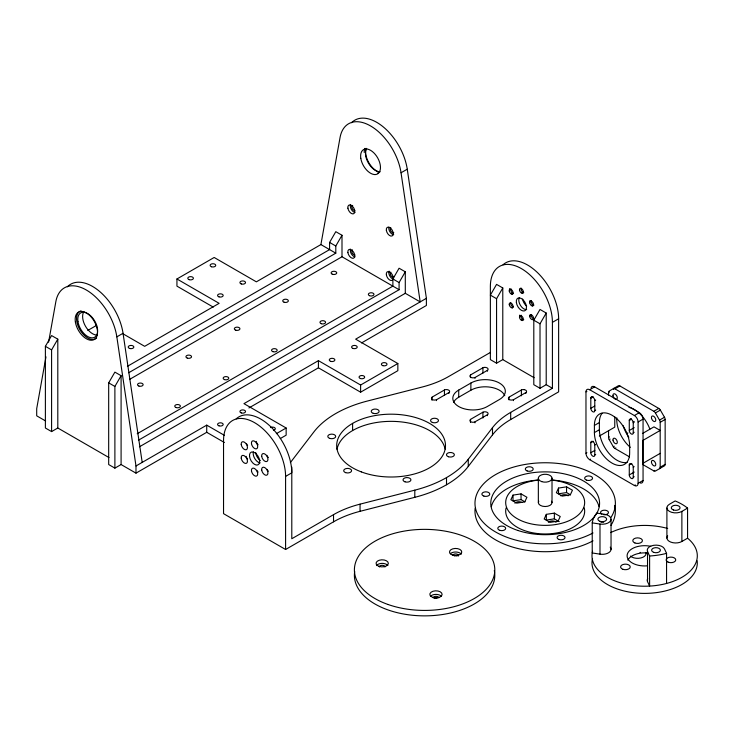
<?xml version="1.0" encoding="UTF-8"?>
<svg xmlns="http://www.w3.org/2000/svg" width="734" height="734" viewBox="0 0 734 734"><rect width="100%" height="100%" fill="white"/><g stroke="black" fill="none" stroke-linecap="round" stroke-linejoin="round"><path stroke-width="1.1" d="M45.967 356.843L36.7 408.664L36.7 415.829L45.636 420.986M48.591 342.2L55.848 301.646A43.875 25.332 60 0 1 86.346 290.022A43.875 25.332 60 0 1 116.834 336.86L135.983 465.98L135.983 473.146L121.092 464.549L114.889 468.136L108.678 464.549L108.678 382.864L114.889 372.12L121.092 375.698L121.092 464.549M213.245 307.096L176.94 286.141L176.94 278.975L214.172 257.478L256.368 281.838L320.905 244.578L340.044 137.561A43.875 25.332 60 0 1 370.542 125.936A43.875 25.332 60 0 1 401.039 172.774L420.187 301.903L405.296 293.306L139.451 446.786M513.02 495.12L510.864 499.753L516.745 503.139L524.773 501.9L526.92 497.267L521.048 493.872L513.02 495.12L513.02 500.845L521.048 499.606L524.966 501.863M546.335 514.351L544.188 518.984L550.06 522.379L558.088 521.14L560.235 516.497L554.363 513.112L546.335 514.351L546.335 520.085L554.363 518.846L559.262 521.672M558.528 488.073L556.381 492.707L562.253 496.101L570.281 494.863L572.437 490.22L566.556 486.835L558.528 488.073L558.528 493.808L566.556 492.569L570.474 494.826M57.803 428.005L51.591 431.592L45.389 428.005L45.389 346.32L51.591 335.576L57.803 339.163L57.803 428.005L108.981 457.557M51.591 431.592L51.591 349.907L57.803 339.163M114.889 468.136L114.889 386.451L121.092 375.698M127.422 366.312L329.594 249.597L329.594 242.431L335.796 231.678L341.998 235.265L341.998 256.762L129.67 379.35M128.679 372.753L335.796 253.175L335.796 246.009L341.998 235.265M137.203 433.748L392.883 286.141L392.883 278.975L399.085 268.222L405.296 271.809L405.296 293.306M138.46 440.198L399.085 289.719L399.085 282.553L405.296 271.809M496.569 298.71L502.781 287.967L496.569 284.379L490.367 295.123L496.569 298.71L496.569 363.202L502.781 359.614L534.132 377.716M546.215 384.689L540.013 388.277L533.801 384.689L533.801 320.207L540.013 309.454L546.215 313.042L546.215 384.689L552.418 388.277L552.418 322.354A43.875 25.332 60 0 0 521.397 268.616A43.875 25.332 60 0 0 490.367 286.526L490.367 359.614L496.569 363.202M540.013 388.277L540.013 323.786L546.215 313.042M290.361 462.613L313.904 431.904A104.925 60.583 0 0 1 367.367 401.039L422.114 387.047A87.759 50.664 0 0 0 448.63 376.542L490.367 352.448M291.793 467.09L291.793 538.747L333.53 514.653A87.759 50.664 0 0 1 360.055 504.148L414.802 490.156A104.925 60.583 0 0 0 468.255 459.291L492.496 427.683A87.759 50.664 0 0 1 510.69 412.37L552.418 388.277M285.59 549.491L285.59 476.403A43.875 25.332 60 0 0 254.57 422.665A43.875 25.332 60 0 0 223.54 440.583L223.54 513.662L285.59 549.491L333.53 521.819A87.759 50.664 0 0 1 360.055 511.314L414.802 497.322A104.925 60.583 0 0 0 468.255 466.457L492.496 434.849A87.759 50.664 0 0 1 510.69 419.536L558.629 391.855L558.629 318.776A43.875 25.332 60 0 0 537.618 272.736A43.875 25.332 60 0 0 503.038 264.781M87.777 330.447L96.594 325.355M116.834 336.86L123.046 333.273A43.875 25.332 60 0 0 99.283 291.178A43.875 25.332 60 0 0 67.345 286.82M401.039 172.774L407.251 169.196A43.875 25.332 60 0 0 383.487 127.092A43.875 25.332 60 0 0 351.549 122.734M135.983 465.98L206.722 425.142L224.393 435.335M248.918 407.948L318.418 367.817L360.614 392.185L397.846 370.688L397.846 363.523L360.614 385.02L318.418 360.651L243.954 403.645L286.15 428.005L286.15 435.17L280.278 438.565M407.251 169.196L426.39 298.316L355.651 339.163L397.846 363.523M135.983 473.146L206.722 432.308L224.393 442.501M361.55 342.925L426.39 305.482L426.39 298.316M276.351 433.666L286.15 428.005M285.59 476.403L291.793 472.824A43.875 25.332 60 0 0 270.791 426.784A43.875 25.332 60 0 0 236.21 418.839M552.418 322.354L558.629 318.776M484.082 367.404A2.56 1.477 0 0 0 482.917 367.78L470.512 374.946L470.512 377.634M444.446 389.993A2.56 1.477 0 0 1 445.611 389.616L447.125 389.616A3.459 2 0 0 1 449.557 391.029L449.575 391.901A2.56 1.477 0 0 1 448.914 392.58L436.501 399.736L436.501 400.636M484.082 367.404L485.596 367.404A3.459 2 0 0 1 488.027 368.817L488.046 369.688A2.56 1.477 0 0 1 487.385 370.367L474.981 377.524L474.981 378.423M458.722 390.066L470.879 383.047A20.185 11.652 0 0 1 499.423 383.047A20.185 11.652 0 0 1 499.423 399.525L487.266 406.544A20.185 11.652 0 0 1 458.722 406.544A20.185 11.652 0 0 1 458.722 390.066L458.722 397.232A20.185 11.652 0 0 0 453.557 402.324M458.722 397.232L470.879 390.213A20.185 11.652 0 0 1 490.615 387.231A20.185 11.652 0 0 1 504.772 395.709M470.622 419.426A3.028 1.743 0 0 0 470.833 421.766A3.028 1.743 0 0 0 474.88 421.885L487.385 414.783A2.56 1.477 0 0 0 488.046 414.114L488.037 413.242A3.459 2 0 0 0 485.596 411.838L484.082 411.829A2.56 1.477 0 0 0 482.917 412.205L470.512 419.371L470.512 422.509M524.067 389.626A3.459 2 0 0 1 526.507 391.029L526.526 391.901A2.56 1.477 0 0 1 525.865 392.58L513.451 399.736L513.451 400.636M635.295 484.926L634.369 485.468L589.686 459.677A5.266 3.037 60 0 1 585.971 453.227L585.971 391.892L586.897 391.35M585.971 391.892A5.266 3.037 60 0 1 589.686 389.736L594.659 386.873L639.332 412.664A5.266 3.037 60 0 1 643.057 419.114L643.057 480.449A5.266 3.037 60 0 1 640.36 483.027M590.907 397.608L592.457 396.709M595.705 410.049L594.779 410.59A2.808 1.624 60 0 1 592.797 411.737A2.808 1.624 60 0 1 590.806 408.297L590.806 398.268L593.292 396.837M608.55 395.048L608.55 392.507L609.486 391.965M613.34 388.671A3.156 1.826 60 0 1 614.918 388.827L619.881 385.965L658.783 408.425A3.156 1.826 60 0 1 660.361 410.086L664.49 417.242A3.156 1.826 60 0 1 665.151 419.444L665.151 464.365A3.156 1.826 60 0 1 664.49 465.806L655.398 471.063A3.156 1.826 60 0 1 653.82 470.898L642.47 464.356M594.779 410.59L594.779 400.562L595.705 400.021M590.806 408.297L594.779 406.003M594.402 425.426A24.919 14.386 60 0 1 612.028 415.251A24.919 14.386 60 0 1 629.653 445.777L629.653 452.933A24.919 14.386 60 0 1 612.028 463.108A24.919 14.386 60 0 1 594.402 432.592L594.402 425.426L599.375 422.555A24.919 14.386 60 0 1 602.091 413.27M594.402 432.592L599.375 429.72L599.375 422.555M589.686 389.736L634.369 415.536L639.332 412.664M599.32 436.06L614.762 427.142L614.762 416.829M629.377 419.82L631.24 418.747M595.705 454.474L594.779 455.016A2.808 1.624 60 0 1 592.797 456.163A2.808 1.624 60 0 1 590.806 452.722L590.806 442.694L593.292 441.262M634.185 432.262L633.249 432.803A2.808 1.624 60 0 1 631.268 433.95A2.808 1.624 60 0 1 629.277 430.509L629.277 420.481L631.451 419.224M633.148 421.995L634.084 421.463M594.779 455.016L594.779 444.988L595.705 444.446M633.249 432.803L633.249 422.775L634.185 422.233M629.506 456.869L614.918 448.446A3.156 1.826 60 0 1 613.34 446.777L609.211 439.62A3.156 1.826 60 0 1 608.55 437.418L609.486 436.886M614.918 388.827L653.82 411.288L658.783 408.425M634.369 485.468A5.266 3.037 60 0 0 638.094 483.321L638.094 421.986L643.057 419.114M609.211 439.62L610.137 439.088M653.82 411.288A3.156 1.826 60 0 1 655.398 412.958L660.361 410.086M585.971 453.227L586.897 452.685M590.806 452.722L594.843 450.392M629.277 430.509L634.24 427.647M626.992 433.491L627.928 432.959M589.686 459.677L590.622 459.135M613.34 446.777L614.266 446.235M659.527 468.677A3.156 1.826 60 0 0 660.187 467.228L660.187 422.307A3.156 1.826 60 0 0 659.527 420.105L664.49 417.242M614.918 448.446L615.854 447.905M660.187 422.307L665.151 419.444M642.397 433.546L653.976 426.858L660.187 430.436L642.81 440.473L642.81 463.402L660.187 453.364M634.185 476.687L633.249 477.228A2.808 1.624 60 0 1 631.268 478.375A2.808 1.624 60 0 1 629.277 474.935L629.277 464.906L631.763 463.466M633.249 477.228L633.249 467.2L634.185 466.659M629.277 474.935L634.24 472.072M653.82 470.898L654.746 470.366M660.187 467.228L665.151 464.365M638.094 483.321L643.057 480.449M687.565 508.111A52.655 30.397 0 0 0 675.152 500.946L669.463 504.23A8.771 5.065 0 0 0 669.463 511.396A8.771 5.065 0 0 0 681.877 511.396L687.565 508.111L687.565 538.206A52.655 30.397 0 0 1 656.847 585.393A52.655 30.397 0 0 1 592.586 551.271M667.665 535.838A8.771 5.065 0 0 0 670.702 542.077A8.771 5.065 0 0 0 681.877 541.49L687.565 538.206M524.067 389.616L522.553 389.616A2.56 1.477 0 0 0 521.388 389.993M592.228 522.865L599.99 524.067A8.771 5.065 0 0 0 610.743 520.479A8.771 5.065 0 0 0 604.532 514.277L596.77 513.075A52.655 30.397 0 0 0 592.228 522.865L592.228 552.959L599.99 554.161A8.771 5.065 0 0 0 608.972 552.528A8.771 5.065 0 0 0 610.229 547.142M533.801 320.207L540.013 323.786M329.594 242.431L335.796 246.009M392.883 278.975L399.085 282.553M320.905 244.578L335.796 253.175M341.998 256.762L399.085 289.719M176.94 278.975L219.136 303.335L144.671 346.329L123.083 333.86M45.389 346.32L51.591 349.907M108.678 382.864L114.889 386.451M655.398 412.958L659.527 420.105M666.564 583.457L666.564 553.363L664.481 548.885A8.771 5.065 0 0 0 653.728 545.298A8.771 5.065 0 0 0 647.526 551.509L647.526 581.603L649.608 586.081L649.608 555.987L647.526 551.509M123.046 333.273L142.194 462.402M681.877 511.396L681.877 541.49M666.903 508.02L666.903 538.114M611.037 519.241L611.037 549.335M608.55 430.491L608.55 437.418M599.99 524.067L599.99 554.161M566.556 486.835L566.556 492.569M554.363 513.112L554.363 518.846M552.014 478.128L552.014 502.487M538.343 477.962L538.343 502.322M525.865 392.571L525.865 393.47M521.397 395.819L521.397 389.993L508.983 397.158L508.983 399.846M521.048 493.872L521.048 499.606M510.69 412.37L510.69 419.536M502.781 287.967L502.781 359.614M492.496 427.683L492.496 434.849M487.385 370.367L487.385 371.257M487.385 414.783L487.385 415.683M482.917 367.78L482.917 373.156M482.917 412.205L482.917 418.031M474.981 421.949L474.981 422.848M470.879 383.047L470.879 390.213M468.255 459.291L468.255 466.457M448.914 392.571L448.914 393.47M446.511 477.595L446.511 484.761M444.446 395.369L444.446 389.993L432.032 397.158L432.032 400.296M414.802 490.156L414.802 497.322M360.614 385.02L360.614 392.185M360.055 504.148L360.055 511.314M352.604 423.39L352.604 430.546M333.53 514.653L333.53 521.819M318.418 360.651L318.418 367.817M206.722 425.142L206.722 432.308M601.926 514.195A3.945 2.275 0 0 1 602.614 510.469A3.945 2.275 0 0 1 608.413 512.139A3.945 2.275 0 0 1 603.669 514.699M491.312 506.699A54.408 31.415 0 0 1 537.426 480.082M552.913 480.082A54.408 31.415 0 0 1 599.027 506.699M614.661 505.405A70.207 40.535 0 0 1 610.954 525.333M593.008 540.839A70.207 40.535 0 0 1 514.873 547.738A70.207 40.535 0 0 1 475.146 508.277M593.008 532.957A70.207 40.535 0 0 1 479.999 518.351A70.207 40.535 0 0 1 544.334 462.759A70.207 40.535 0 0 1 610.954 517.452M610.66 532.6A52.655 30.397 0 0 1 667.692 528.489M666.564 553.363A52.655 30.397 0 0 1 649.608 555.987M647.526 581.603A8.771 5.065 0 0 1 647.682 578.686M600.926 522.213A4.386 2.532 0 0 1 603.697 522.232M640.58 552.418A8.514 4.918 0 0 1 640.002 552.528M645.92 552.39A8.514 4.918 0 0 1 640.865 557.968A8.514 4.918 0 0 1 630.442 556.088M627.809 560.134A17.552 10.129 0 0 1 647.14 552.959M647.14 565.85A17.552 10.129 0 0 1 627.194 554.739A17.552 10.129 0 0 1 650.783 546.325M697.162 560.813A52.655 30.397 0 0 1 642.764 593.366A52.655 30.397 0 0 1 592.531 558.657M619.881 385.965A3.156 1.826 60 0 0 618.303 385.809L609.211 391.057A3.156 1.826 60 0 0 608.55 392.507M613.532 389.396A3.156 1.826 60 0 1 614.174 388.194M660.361 468.191A3.156 1.826 60 0 1 659.536 468.32M628.836 437.281A24.919 14.386 60 0 1 623.138 425.674M630.322 447.336A24.919 14.386 60 0 1 616.826 417.829M629.001 407.388A24.919 14.386 60 0 1 649.847 429.078M634.369 415.536A5.266 3.037 60 0 1 638.094 421.986M591.072 387.919A5.266 3.037 60 0 1 594.659 386.873M590.806 398.268A2.808 1.624 60 0 1 592.797 397.122A2.808 1.624 60 0 1 594.779 400.562M629.277 420.481A2.808 1.624 60 0 1 631.268 419.334A2.808 1.624 60 0 1 633.249 422.775M629.277 464.906A2.808 1.624 60 0 1 631.268 463.76A2.808 1.624 60 0 1 633.249 467.2M590.806 442.694A2.808 1.624 60 0 1 592.797 441.547A2.808 1.624 60 0 1 594.779 444.988M627.139 462.392A24.919 14.386 60 0 1 608.881 453.273A24.919 14.386 60 0 1 599.375 429.72M430.436 596.393A6.147 3.551 0 0 1 435.886 594.393A6.147 3.551 0 0 1 441.418 596.311M434.17 598.549A2.808 1.624 0 0 1 437.005 598.293M433.17 597.788A2.808 1.624 0 0 1 436.033 596.32A2.808 1.624 0 0 1 438.767 597.861M450.3 553.785A6.147 3.551 0 0 1 455.979 552.014A6.147 3.551 0 0 1 461.264 554.161M454.328 555.977A2.808 1.624 0 0 1 457.025 556.014M458.392 555.831A2.808 1.624 0 0 1 458.291 556.051M452.85 555.289A2.808 1.624 0 0 1 455.585 553.941A2.808 1.624 0 0 1 458.374 555.253M376.496 565.611A6.147 3.551 0 0 1 382.13 563.382A6.147 3.551 0 0 1 387.846 565.538M379.395 567.006A2.808 1.624 0 0 1 382.166 565.308A2.808 1.624 0 0 1 385.011 566.969M494.303 570.511A70.207 40.535 0 0 1 425.454 615.863A70.207 40.535 0 0 1 354.706 571.492M260.157 462.888A7.193 4.156 60 0 1 254.872 458.722A7.193 4.156 60 0 1 253.395 451.905M260.313 460.502A7.193 4.156 60 0 1 255.707 452.511M247.606 459.071A4.432 2.56 60 0 1 246.129 456.337M268.369 471.2A4.432 2.56 60 0 1 267.084 469.384M258.129 444.822A4.432 2.56 60 0 1 256.267 441.382M258.129 472.118A4.432 2.56 60 0 1 256.845 470.301M247.606 445.419A4.432 2.56 60 0 1 246.422 443.501M268.369 457.557A4.432 2.56 60 0 1 266.892 455.319M337.016 449.245A54.408 31.415 0 0 1 390.983 421.353A54.408 31.415 0 0 1 445.125 449.135M526.663 309.537A7.193 4.156 60 0 1 520.461 305.399A7.193 4.156 60 0 1 519.351 297.701M526.673 306.106A7.193 4.156 60 0 1 522.599 299.041M512.36 307.941A4.432 2.56 60 0 1 512.075 307.729M513.451 306.977A2.725 1.569 60 0 1 511.405 305.482A2.725 1.569 60 0 1 510.791 302.848M530.205 315.969A4.432 2.56 60 0 1 530.04 315.198M533.985 318.804A2.725 1.569 60 0 1 531.847 317.253A2.725 1.569 60 0 1 531.306 314.528M522.883 293.554A4.432 2.56 60 0 1 521.727 292.627M523.764 292.416A2.725 1.569 60 0 1 521.59 290.838A2.725 1.569 60 0 1 521.094 288.086M521.727 319.932A4.432 2.56 60 0 1 521.443 319.611M519.966 316.886A4.432 2.56 60 0 1 519.764 315.106M523.764 319.712A2.725 1.569 60 0 1 521.525 318.015A2.725 1.569 60 0 1 521.177 315.225M512.644 294.462A4.432 2.56 60 0 1 511.203 293.233M509.635 290.104A4.432 2.56 60 0 1 509.524 288.719M513.516 293.334A2.725 1.569 60 0 1 511.249 291.563A2.725 1.569 60 0 1 510.983 288.774M532.554 305.894A4.432 2.56 60 0 1 531.682 305.05M530.104 301.922A4.432 2.56 60 0 1 529.994 300.536M533.93 305.151A2.725 1.569 60 0 1 531.673 303.289A2.725 1.569 60 0 1 531.499 300.536M474.88 377.459A3.028 1.743 0 0 1 470.833 377.34A3.028 1.743 0 0 1 470.622 375.001M513.36 399.672A3.028 1.743 0 0 1 509.304 399.553A3.028 1.743 0 0 1 509.102 397.213M436.409 399.672A3.028 1.743 0 0 1 432.363 399.553A3.028 1.743 0 0 1 432.152 397.213M393.708 234.669A4.918 2.835 60 0 1 389.983 231.907A4.918 2.835 60 0 1 388.928 227.136M393.708 279.094A4.918 2.835 60 0 1 389.809 276.03A4.918 2.835 60 0 1 389.103 271.121M355.008 212.438A4.918 2.835 60 0 1 351.247 209.245A4.918 2.835 60 0 1 350.632 204.483M355.008 256.863A4.918 2.835 60 0 1 351.329 253.817A4.918 2.835 60 0 1 350.531 249.12M393.763 276.984A2.808 1.624 60 0 1 390.91 275.516A2.808 1.624 60 0 1 390.855 272.186M354.861 254.955A2.808 1.624 60 0 1 352.201 252.863A2.808 1.624 60 0 1 352.494 249.918M393.763 232.559A2.808 1.624 60 0 1 390.91 231.091A2.808 1.624 60 0 1 390.855 227.76M354.861 210.53A2.808 1.624 60 0 1 352.118 208.254A2.808 1.624 60 0 1 352.715 205.428M378.533 173.16A15.799 9.12 60 0 1 377.762 172.94M364.211 152.516A15.799 9.12 60 0 1 364.917 148.415M379.12 172.151A15.799 9.12 60 0 1 366.037 148.36M380.139 171.774A14.038 8.111 60 0 1 368.367 163.021A14.038 8.111 60 0 1 366.67 148.442M96.649 337.952A15.799 9.12 60 0 1 79.813 329.612A15.799 9.12 60 0 1 81.015 310.867M97.31 335.071A14.038 8.111 60 0 1 85.529 326.318A14.038 8.111 60 0 1 83.832 311.739M270.516 427.583A2.808 1.624 0 0 1 274.865 427.849A2.808 1.624 0 0 1 273.479 430.243M551.583 501.194A6.845 3.954 0 0 1 545.169 506.524A6.845 3.954 0 0 1 538.756 501.194M514.901 503.185A4.386 2.532 0 0 1 521.993 502.451M548.362 522.259A4.386 2.532 0 0 1 552.216 520.938A4.386 2.532 0 0 1 556.06 522.259M560.721 495.826A4.386 2.532 0 0 1 568.098 495.826M551.72 480.091A39.489 22.8 0 0 1 578.218 515.048A39.489 22.8 0 0 1 512.121 515.048A39.489 22.8 0 0 1 538.618 480.091M584.264 507.928A39.489 22.8 0 0 1 545.169 533.967A39.489 22.8 0 0 1 506.084 507.928M527.14 470.953A3.945 2.275 0 0 0 533.214 469.136A3.945 2.275 0 0 0 527.462 467.007A3.945 2.275 0 0 0 527.14 470.953M586.549 480.155A3.945 2.275 0 0 0 592.558 478.265A3.945 2.275 0 0 0 586.714 476.21A3.945 2.275 0 0 0 586.549 480.155M558.932 539.462A3.945 2.275 0 0 0 565.015 537.655A3.945 2.275 0 0 0 559.262 535.517A3.945 2.275 0 0 0 558.932 539.462M499.68 530.315A3.945 2.275 0 0 0 505.68 528.425A3.945 2.275 0 0 0 499.845 526.37A3.945 2.275 0 0 0 499.68 530.315M483.862 496.083A3.945 2.275 0 0 0 489.78 494.11A3.945 2.275 0 0 0 483.862 492.138A3.945 2.275 0 0 0 483.862 496.083M517.965 530.489A54.408 31.415 0 0 0 599.577 503.285A54.408 31.415 0 0 0 517.965 476.082A54.408 31.415 0 0 0 517.965 530.489M653.719 552.353A4.386 2.532 0 0 0 660.389 550.252A4.386 2.532 0 0 0 653.902 547.968A4.386 2.532 0 0 0 653.719 552.353M599.889 521.296A4.386 2.532 0 0 0 606.642 519.287A4.386 2.532 0 0 0 600.256 516.919A4.386 2.532 0 0 0 599.889 521.296M673.482 510.002A4.386 2.532 0 0 0 680.06 507.809A4.386 2.532 0 0 0 673.482 505.616A4.386 2.532 0 0 0 673.482 510.002M623.001 569.336A4.826 2.789 0 0 0 630.24 566.923A4.826 2.789 0 0 0 623.001 564.51A4.826 2.789 0 0 0 623.001 569.336M634.901 542.958A4.826 2.789 0 0 0 642.415 540.848A4.826 2.789 0 0 0 635.497 538.141A4.826 2.789 0 0 0 634.901 542.958M668.215 562.189A4.826 2.789 0 0 0 675.739 560.079A4.826 2.789 0 0 0 668.812 557.381A4.826 2.789 0 0 0 668.215 562.189M651.462 462.337A3.074 1.771 60 0 0 654.976 465.925A3.074 1.771 60 0 0 654.379 461.291A3.074 1.771 60 0 0 651.462 462.337M612.991 440.125A3.074 1.771 60 0 0 616.505 443.712A3.074 1.771 60 0 0 615.909 439.079A3.074 1.771 60 0 0 612.991 440.125M651.462 417.912A3.074 1.771 60 0 0 654.976 421.499A3.074 1.771 60 0 0 654.379 416.866A3.074 1.771 60 0 0 651.462 417.912M612.991 395.709A3.074 1.771 60 0 0 616.505 399.287A3.074 1.771 60 0 0 615.909 394.653A3.074 1.771 60 0 0 612.991 395.709M432.766 597.384A6.147 3.551 0 0 0 442.107 594.439A6.147 3.551 0 0 0 433.014 591.246A6.147 3.551 0 0 0 432.766 597.384M452.428 555.005A6.147 3.551 0 0 0 461.759 552.06A6.147 3.551 0 0 0 452.676 548.867A6.147 3.551 0 0 0 452.428 555.005M379.01 566.373A6.147 3.551 0 0 0 388.341 563.428A6.147 3.551 0 0 0 379.258 560.235A6.147 3.551 0 0 0 379.01 566.373M388.075 604.504A70.207 40.535 0 0 0 494.78 570.841A70.207 40.535 0 0 0 390.928 534.324A70.207 40.535 0 0 0 388.075 604.504M249.542 456.52A7.193 4.156 60 0 0 257.772 464.906A7.193 4.156 60 0 0 256.386 454.052A7.193 4.156 60 0 0 249.542 456.52M241.229 458.19A4.432 2.56 60 0 0 246.303 463.356A4.432 2.56 60 0 0 245.45 456.676A4.432 2.56 60 0 0 241.229 458.19M261.708 470.017A4.432 2.56 60 0 0 266.781 475.182A4.432 2.56 60 0 0 265.919 468.494A4.432 2.56 60 0 0 261.708 470.017M251.468 443.63A4.432 2.56 60 0 0 256.542 448.795A4.432 2.56 60 0 0 255.689 442.107A4.432 2.56 60 0 0 251.468 443.63M251.468 470.925A4.432 2.56 60 0 0 256.542 476.091A4.432 2.56 60 0 0 255.689 469.411A4.432 2.56 60 0 0 251.468 470.925M241.229 444.538A4.432 2.56 60 0 0 246.303 449.703A4.432 2.56 60 0 0 245.45 443.024A4.432 2.56 60 0 0 241.229 444.538M261.708 456.364A4.432 2.56 60 0 0 266.781 461.53A4.432 2.56 60 0 0 265.919 454.841A4.432 2.56 60 0 0 261.708 456.364M361.339 471.898A54.408 31.415 0 0 0 445.41 447.318A54.408 31.415 0 0 0 366.495 417.573A54.408 31.415 0 0 0 361.339 471.898M345.668 472.65A3.945 2.275 0 0 0 351.595 470.678A3.945 2.275 0 0 0 345.668 468.705A3.945 2.275 0 0 0 345.668 472.65M405.003 481.825A3.945 2.275 0 0 0 410.93 479.852A3.945 2.275 0 0 0 405.003 477.88A3.945 2.275 0 0 0 405.003 481.825M329.768 438.391A3.945 2.275 0 0 0 335.695 436.418A3.945 2.275 0 0 0 329.768 434.445A3.945 2.275 0 0 0 329.768 438.391M516.369 302.463A7.193 4.156 60 0 0 524.599 310.858A7.193 4.156 60 0 0 523.214 300.004A7.193 4.156 60 0 0 516.369 302.463M519.498 290.049A2.725 1.569 60 0 0 522.608 293.215A2.725 1.569 60 0 0 522.076 289.113A2.725 1.569 60 0 0 519.498 290.049M509.286 291.169A2.725 1.569 60 0 0 512.488 294.077A2.725 1.569 60 0 0 511.681 289.875A2.725 1.569 60 0 0 509.286 291.169M509.268 304.665A2.725 1.569 60 0 0 512.405 307.766A2.725 1.569 60 0 0 511.8 303.637A2.725 1.569 60 0 0 509.268 304.665M519.498 317.345A2.725 1.569 60 0 0 522.608 320.519A2.725 1.569 60 0 0 522.076 316.418A2.725 1.569 60 0 0 519.498 317.345M529.764 316.638A2.725 1.569 60 0 0 532.967 319.547A2.725 1.569 60 0 0 532.159 315.345A2.725 1.569 60 0 0 529.764 316.638M529.737 302.839A2.725 1.569 60 0 0 532.875 305.94A2.725 1.569 60 0 0 532.269 301.802A2.725 1.569 60 0 0 529.737 302.839M432.308 422.408A3.945 2.275 0 0 0 438.455 420.683A3.945 2.275 0 0 0 432.794 418.472A3.945 2.275 0 0 0 432.308 422.408M448.446 456.75A3.945 2.275 0 0 0 454.364 454.777A3.945 2.275 0 0 0 448.446 452.805A3.945 2.275 0 0 0 448.446 456.75M373.211 413.315A3.945 2.275 0 0 0 379.129 411.343A3.945 2.275 0 0 0 373.211 409.361A3.945 2.275 0 0 0 373.211 413.315M386.368 230.412A4.918 2.835 60 0 0 392.057 235.972A4.918 2.835 60 0 0 390.919 228.485A4.918 2.835 60 0 0 386.368 230.412M386.368 274.837A4.918 2.835 60 0 0 392.057 280.397A4.918 2.835 60 0 0 390.919 272.91A4.918 2.835 60 0 0 386.368 274.837M347.898 208.199A4.918 2.835 60 0 0 353.586 213.759A4.918 2.835 60 0 0 352.448 206.272A4.918 2.835 60 0 0 347.898 208.199M347.898 252.624A4.918 2.835 60 0 0 353.586 258.184A4.918 2.835 60 0 0 352.448 250.698A4.918 2.835 60 0 0 347.898 252.624M360.798 158.305A14.038 8.111 60 0 0 377.047 174.178A14.038 8.111 60 0 0 373.789 152.8A14.038 8.111 60 0 0 360.798 158.305M75.373 321.951A15.799 9.12 60 0 0 93.658 339.814A15.799 9.12 60 0 0 89.998 315.767A15.799 9.12 60 0 0 75.373 321.951M77.96 321.593A14.038 8.111 60 0 0 94.209 337.475A14.038 8.111 60 0 0 90.952 316.097A14.038 8.111 60 0 0 77.96 321.593M241.312 283.957A2.808 1.624 0 0 0 245.523 282.553A2.808 1.624 0 0 0 241.312 281.15A2.808 1.624 0 0 0 241.312 283.957M189.188 279.663A2.808 1.624 0 0 0 193.4 278.259A2.808 1.624 0 0 0 189.188 276.856A2.808 1.624 0 0 0 189.188 279.663M211.53 266.763A2.808 1.624 0 0 0 215.741 265.359A2.808 1.624 0 0 0 211.53 263.956A2.808 1.624 0 0 0 211.53 266.763M218.971 296.857A2.808 1.624 0 0 0 223.182 295.453A2.808 1.624 0 0 0 218.971 294.05A2.808 1.624 0 0 0 218.971 296.857M353.008 348.448A2.808 1.624 0 0 0 357.219 347.044A2.808 1.624 0 0 0 353.008 345.641A2.808 1.624 0 0 0 353.008 348.448M360.449 378.542A2.808 1.624 0 0 0 364.67 377.138A2.808 1.624 0 0 0 360.449 375.735A2.808 1.624 0 0 0 360.449 378.542M330.667 361.339A2.808 1.624 0 0 0 334.878 359.935A2.808 1.624 0 0 0 330.667 358.531A2.808 1.624 0 0 0 330.667 361.339M382.79 365.642A2.808 1.624 0 0 0 387.002 364.238A2.808 1.624 0 0 0 382.79 362.835A2.808 1.624 0 0 0 382.79 365.642M129.615 348.448A2.808 1.624 0 0 0 133.827 347.044A2.808 1.624 0 0 0 129.615 345.641A2.808 1.624 0 0 0 129.615 348.448M241.312 412.93A2.808 1.624 0 0 0 245.523 411.526A2.808 1.624 0 0 0 241.312 410.123A2.808 1.624 0 0 0 241.312 412.93M218.971 425.83A2.808 1.624 0 0 0 223.182 424.426A2.808 1.624 0 0 0 218.971 423.023A2.808 1.624 0 0 0 218.971 425.83M224.558 379.616A2.808 1.624 0 0 0 228.769 378.212A2.808 1.624 0 0 0 224.558 376.808A2.808 1.624 0 0 0 224.558 379.616M272.956 351.669A2.808 1.624 0 0 0 277.168 350.265A2.808 1.624 0 0 0 272.956 348.861A2.808 1.624 0 0 0 272.956 351.669M235.724 330.172A2.808 1.624 0 0 0 239.935 328.768A2.808 1.624 0 0 0 235.724 327.364A2.808 1.624 0 0 0 235.724 330.172M187.326 358.119A2.808 1.624 0 0 0 191.537 356.715A2.808 1.624 0 0 0 187.326 355.311A2.808 1.624 0 0 0 187.326 358.119M176.16 407.563A2.808 1.624 0 0 0 180.371 406.159A2.808 1.624 0 0 0 176.16 404.746A2.808 1.624 0 0 0 176.16 407.563M138.928 386.066A2.808 1.624 0 0 0 143.139 384.662A2.808 1.624 0 0 0 138.928 383.258A2.808 1.624 0 0 0 138.928 386.066M321.364 323.722A2.808 1.624 0 0 0 325.575 322.318A2.808 1.624 0 0 0 321.364 320.914A2.808 1.624 0 0 0 321.364 323.722M284.131 302.234A2.808 1.624 0 0 0 288.343 300.83A2.808 1.624 0 0 0 284.131 299.426A2.808 1.624 0 0 0 284.131 302.234M369.514 295.692A2.808 1.624 0 0 0 373.955 294.545A2.808 1.624 0 0 0 370.019 292.894A2.808 1.624 0 0 0 369.514 295.692M332.282 274.195A2.808 1.624 0 0 0 336.722 273.048A2.808 1.624 0 0 0 332.786 271.406A2.808 1.624 0 0 0 332.282 274.195M541.747 481.632A6.845 3.954 0 0 0 552.014 478.21A6.845 3.954 0 0 0 541.747 474.788A6.845 3.954 0 0 0 541.747 481.632"/></g></svg>
